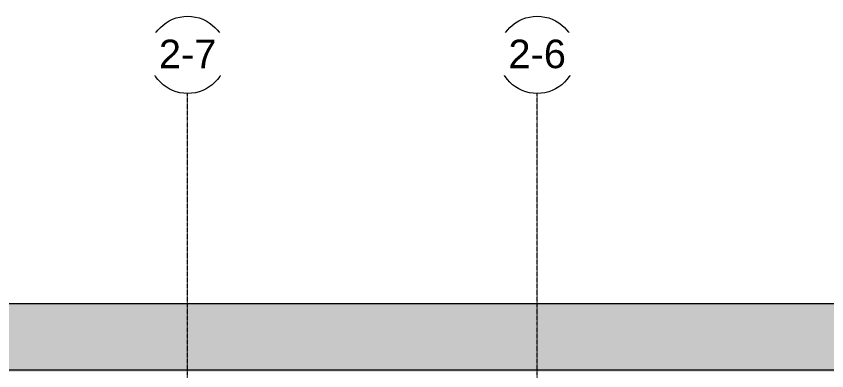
# Model space of a CAD drawing. Header units: inches. Extents: x 20478 to 36684, y -248 to 750.
# Drawn here: x 26325 to 26996, y 344 to 638 of the extents above; entities that cross this region are included whole.
import ezdxf

# ---------------------------------------------------------------- set-up
doc = ezdxf.new("R2010")
doc.units = ezdxf.units.IN
doc.header["$MEASUREMENT"] = 0
doc.linetypes.add('Grid Line 1_2_', pattern=[0.875, 0.5, -0.125, 0.125, -0.125])
for name, color, linetype, lineweight in [('A-ROOF', 132, 'Continuous', 13), ('S-GRID', 1, 'Continuous', 9), ('S-GRID-IDEN', 1, 'Continuous', 9)]:
    doc.layers.add(name, color=color, linetype=linetype, lineweight=lineweight)
doc.styles.add('Arial', font='arial.ttf', dxfattribs={"height": 23.60479})

# ---------------------------------------------------------------- blocks, each defined once
blk = doc.blocks.new('Grid - Grid Head - Circle-14747-Elevation - South')
at = {"layer": 'S-GRID-IDEN'}
blk.add_circle((23085.89, 605.76), 32, dxfattribs=at)

msp = doc.modelspace()

# ---------------------------------------------------------------- hatches: boundary and pattern name
at = {"layer": 'A-ROOF', "lineweight": 5}
for points in [[(26430.90822, 344.92312), (28217.0603, 344.92312), (28217.0603, 399.7294), (24711.3093, 399.7294), (24711.3093, 344.92312), (26361.79155, 344.92312)], [(28193.38322, 343.42181), (28217.0603, 343.42181), (28217.0603, 344.92312), (24711.3093, 344.92312), (24711.3093, 343.42181), (28158.82488, 343.42181)]]:
    msp.add_hatch(color=256, dxfattribs=at).paths.add_polyline_path(points, flags=0)

# ---------------------------------------------------------------- linework, layer by layer
at = {"layer": 'A-ROOF'}
for p, q in [((28217.0603, 399.7294), (24711.3093, 399.7294)), ((24711.3093, 344.92312), (28217.0603, 344.92312))]:
    msp.add_line(p, q, dxfattribs=at)
at = {"layer": 'S-GRID', "linetype": 'Grid Line 1_2_'}
for p, q in [((26466.5603, -132), (26466.5603, 573.76478)), ((26466.5603, -132), (26466.5603, 573.76478)), ((26756.0603, -132), (26756.0603, 573.76478)), ((26756.0603, -132), (26756.0603, 573.76478))]:
    msp.add_line(p, q, dxfattribs=at)

# ---------------------------------------------------------------- block references
at = {"layer": 'S-GRID-IDEN'}
for p in [(3380.67007, 0), (3670.17007, 0)]:
    msp.add_blockref('Grid - Grid Head - Circle-14747-Elevation - South', p, dxfattribs=at)

# ---------------------------------------------------------------- next in the draw order: texts
at = {"layer": 'S-GRID-IDEN', "char_height": 23.60479, "width": 56.736, "attachment_point": 2, "line_spacing_factor": 0.938532, "style": 'Arial', "bg_fill": 3, "box_fill_scale": 1.25, "bg_fill_color": 0, "bg_fill_transparency": 0}
for s, insert in [('1-7', (26466.55415, 618.34727)), ('1-6', (26756.05415, 618.34727))]:
    msp.add_mtext(s, dxfattribs=dict(at, insert=insert))

# ---------------------------------------------------------------- next in the draw order: block references
at = {"layer": 'S-GRID-IDEN'}
for p in [(3380.67007, 0), (3670.17007, 0)]:
    msp.add_blockref('Grid - Grid Head - Circle-14747-Elevation - South', p, dxfattribs=at)

# ---------------------------------------------------------------- next in the draw order: texts
at = {"layer": 'S-GRID-IDEN', "char_height": 23.60479, "width": 56.736, "attachment_point": 2, "line_spacing_factor": 0.938532, "style": 'Arial', "bg_fill": 3, "box_fill_scale": 1.25, "bg_fill_color": 0, "bg_fill_transparency": 0}
for s, insert in [('2-7', (26466.55415, 618.34727)), ('2-6', (26756.05415, 618.34727))]:
    msp.add_mtext(s, dxfattribs=dict(at, insert=insert))

doc.saveas('drawing.dxf')
